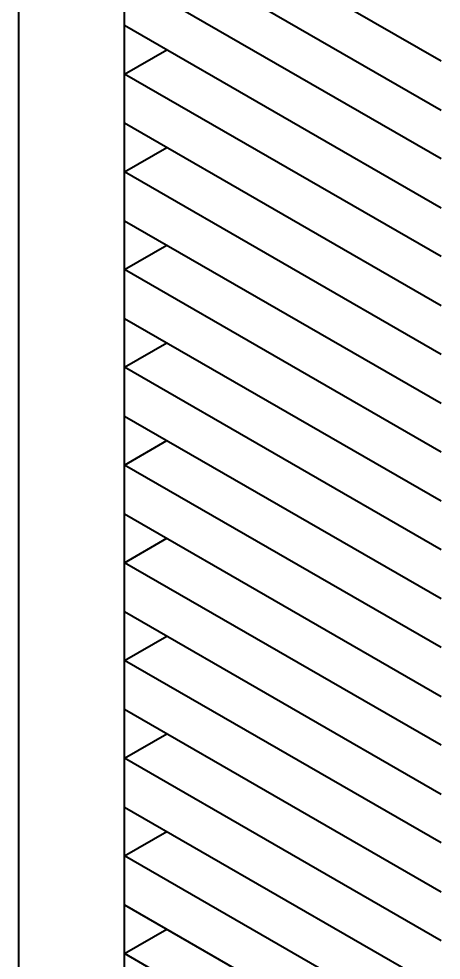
# Model space of a CAD drawing. Header units: millimetres. Extents: x 12 to 1415, y 12 to 997.
# Drawn here: x 956.59 to 965.08, y 794.84 to 813.74 of the extents above; entities that cross this region are included whole.
import ezdxf

# ---------------------------------------------------------------- set-up
doc = ezdxf.new("R2010")
doc.units = ezdxf.units.MM
doc.header["$LTSCALE"] = 1.2
doc.layers.add('가시적인 것(ISO)', color=7, linetype='Continuous', lineweight=40)

msp = doc.modelspace()

# ---------------------------------------------------------------- linework, layer by layer
at = {"layer": '가시적인 것(ISO)'}
for p, q in [((958.712, 662.335), (958.712, 836.874)), ((956.59, 661.113), (956.59, 836.624)), ((965.076, 812.892), (958.712, 816.557)), ((958.712, 815.576), (965.076, 811.911)), ((965.076, 810.93), (958.712, 814.595)), ((958.712, 813.614), (965.076, 809.949)), ((958.712, 812.633), (958.712, 813.614)), ((958.712, 812.633), (959.563, 813.123)), ((965.076, 808.968), (958.712, 812.633)), ((958.712, 811.652), (965.076, 807.987)), ((958.712, 810.671), (958.712, 811.652)), ((958.712, 810.671), (959.563, 811.161)), ((965.076, 807.006), (958.712, 810.671)), ((958.712, 809.69), (965.076, 806.025)), ((958.712, 808.709), (958.712, 809.69)), ((958.712, 808.709), (959.563, 809.199)), ((965.076, 805.044), (958.712, 808.709)), ((958.712, 807.727), (965.076, 804.063)), ((958.712, 806.746), (958.712, 807.727)), ((958.712, 806.746), (959.563, 807.237)), ((965.076, 803.082), (958.712, 806.746)), ((958.712, 805.765), (965.076, 802.101)), ((958.712, 804.784), (958.712, 805.765)), ((958.712, 804.784), (959.563, 805.275)), ((965.076, 801.12), (958.712, 804.784)), ((958.712, 803.803), (965.076, 800.138)), ((958.712, 802.822), (958.712, 803.803)), ((958.712, 802.822), (959.563, 803.313)), ((965.076, 799.157), (958.712, 802.822)), ((958.712, 801.841), (965.076, 798.176)), ((958.712, 800.86), (958.712, 801.841)), ((958.712, 800.86), (959.563, 801.351)), ((965.076, 797.195), (958.712, 800.86)), ((958.712, 799.879), (965.076, 796.214)), ((958.712, 798.898), (958.712, 799.879)), ((958.712, 798.898), (959.563, 799.388)), ((965.076, 795.233), (958.712, 798.898)), ((958.712, 797.917), (965.076, 794.252)), ((958.712, 796.936), (958.712, 797.917)), ((958.712, 796.936), (959.563, 797.426)), ((965.076, 793.271), (958.712, 796.936)), ((958.712, 795.955), (965.076, 792.29)), ((958.712, 794.974), (958.712, 795.955)), ((958.712, 794.974), (959.563, 795.464)), ((965.076, 791.309), (958.712, 794.974))]:
    msp.add_line(p, q, dxfattribs=at)

doc.saveas('drawing.dxf')
